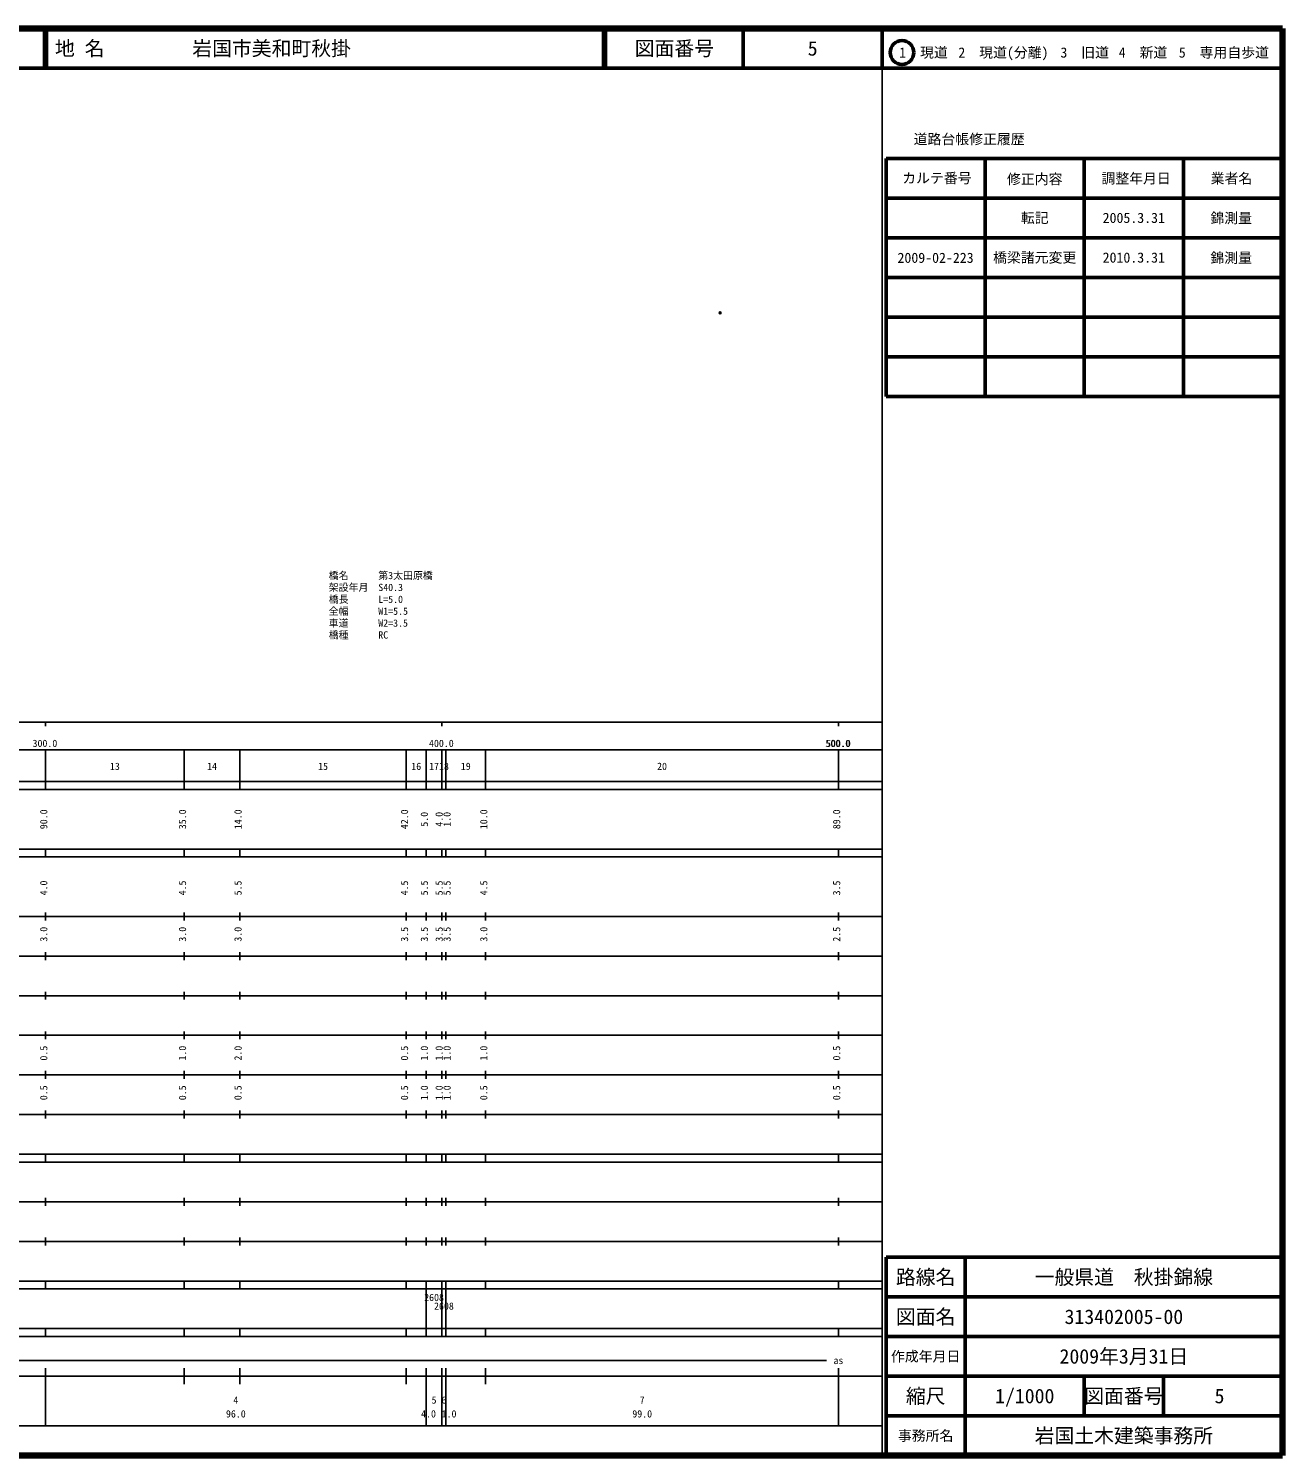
# Model space of a CAD drawing. Units: millimetres on the paper. Extents: x 40 to 680, y 20 to 380.
# Drawn here: x 363.7 to 680, y 20 to 380 of the extents above; entities that cross this region are included whole.
import ezdxf
from ezdxf.enums import TextEntityAlignment as Align

# ---------------------------------------------------------------- set-up
doc = ezdxf.new("R2010")
doc.units = ezdxf.units.MM
doc.header["$PDMODE"] = 32
doc.header["$PDSIZE"] = 0.5
for name, color, linetype in [('M-OTRS', 6, 'Continuous'), ('M-STR-HTXT', 7, 'Continuous'), ('M-TTL-TXT', 7, 'Continuous')]:
    doc.layers.add(name, color=color, linetype=linetype)
for name, color, linetype, lineweight in [('M-TTL', 2, 'Continuous', 140), ('M-TTL-BAND', 7, 'Continuous', 25), ('M-TTL-FRAM', 2, 'Continuous', 50), ('M-TTL-LINE', 7, 'Continuous', 50)]:
    doc.layers.add(name, color=color, linetype=linetype, lineweight=lineweight)
doc.styles.add('ＭＳ ゴシック', font='')
doc.styles.get('ＭＳ ゴシック').set_extended_font_data('MS Gothic')

msp = doc.modelspace()

# ---------------------------------------------------------------- linework, layer by layer
at = {"layer": 'M-OTRS'}
msp.add_point((538.145, 308.255), dxfattribs=at)
at = {"layer": 'M-TTL'}
for p, q in [((680, 380), (40, 380)), ((680, 20), (680, 380)), ((40, 20), (680, 20))]:
    msp.add_line(p, q, dxfattribs=at)
at = {"layer": 'M-TTL-BAND'}
for p, q in [((579, 20), (579, 370)), ((40, 205), (579, 205)), ((368, 205), (368, 204)), ((468, 205), (468, 204)), ((568, 205), (568, 204)), ((68, 198), (579, 198)), ((368, 188), (368, 198)), ((403, 188), (403, 198)), ((417, 188), (417, 198)), ((459, 188), (459, 198)), ((464, 188), (464, 198)), ((468, 188), (468, 198)), ((469, 188), (469, 198)), ((479, 188), (479, 198)), ((568, 188), (568, 198)), ((40, 190), (579, 190)), ((40, 188), (579, 188)), ((40, 173), (579, 173)), ((368, 171), (368, 173)), ((403, 171), (403, 173)), ((417, 171), (417, 173)), ((459, 171), (459, 173)), ((464, 171), (464, 173)), ((468, 171), (468, 173)), ((469, 171), (469, 173)), ((479, 171), (479, 173)), ((568, 171), (568, 173)), ((40, 171), (579, 171)), ((40, 156), (579, 156)), ((368, 155), (368, 157)), ((403, 155), (403, 157)), ((417, 155), (417, 157)), ((459, 155), (459, 157)), ((464, 155), (464, 157)), ((468, 155), (468, 157)), ((469, 155), (469, 157)), ((479, 155), (479, 157)), ((568, 155), (568, 157)), ((46, 146), (579, 146)), ((368, 145), (368, 147)), ((403, 145), (403, 147)), ((417, 145), (417, 147)), ((459, 145), (459, 147)), ((464, 145), (464, 147)), ((468, 145), (468, 147)), ((469, 145), (469, 147)), ((479, 145), (479, 147)), ((568, 145), (568, 147)), ((368, 135), (368, 137)), ((403, 135), (403, 137)), ((417, 135), (417, 137)), ((459, 135), (459, 137)), ((464, 135), (464, 137)), ((468, 135), (468, 137)), ((469, 135), (469, 137)), ((479, 135), (479, 137)), ((568, 135), (568, 137)), ((52, 136), (579, 136)), ((46, 126), (579, 126)), ((368, 125), (368, 127)), ((403, 125), (403, 127)), ((417, 125), (417, 127)), ((459, 125), (459, 127)), ((464, 125), (464, 127)), ((468, 125), (468, 127)), ((469, 125), (469, 127)), ((479, 125), (479, 127)), ((568, 125), (568, 127)), ((52, 116), (579, 116)), ((368, 115), (368, 117)), ((403, 115), (403, 117)), ((417, 115), (417, 117)), ((459, 115), (459, 117)), ((464, 115), (464, 117)), ((468, 115), (468, 117)), ((469, 115), (469, 117)), ((479, 115), (479, 117)), ((568, 115), (568, 117)), ((46, 106), (579, 106)), ((368, 105), (368, 107)), ((403, 105), (403, 107)), ((417, 105), (417, 107)), ((459, 105), (459, 107)), ((464, 105), (464, 107)), ((468, 105), (468, 107)), ((469, 105), (469, 107)), ((479, 105), (479, 107)), ((568, 105), (568, 107)), ((40, 96), (579, 96)), ((40, 94), (579, 94)), ((368, 94), (368, 96)), ((403, 94), (403, 96)), ((417, 94), (417, 96)), ((459, 94), (459, 96)), ((464, 94), (464, 96)), ((468, 94), (468, 96)), ((469, 94), (469, 96)), ((479, 94), (479, 96)), ((568, 94), (568, 96)), ((49, 84), (579, 84)), ((368, 83), (368, 85)), ((403, 83), (403, 85)), ((417, 83), (417, 85)), ((459, 83), (459, 85)), ((464, 83), (464, 85)), ((468, 83), (468, 85)), ((469, 83), (469, 85)), ((479, 83), (479, 85)), ((568, 83), (568, 85)), ((40, 74), (579, 74)), ((368, 73), (368, 75)), ((403, 73), (403, 75)), ((417, 73), (417, 75)), ((459, 73), (459, 75)), ((464, 73), (464, 75)), ((468, 73), (468, 75)), ((469, 73), (469, 75)), ((479, 73), (479, 75)), ((568, 73), (568, 75)), ((40, 64), (579, 64)), ((40, 62), (579, 62)), ((368, 62), (368, 64)), ((403, 62), (403, 64)), ((417, 62), (417, 64)), ((459, 62), (459, 64)), ((464, 62), (464, 64)), ((464, 52), (464, 62)), ((468, 62), (468, 64)), ((468, 52), (468, 62)), ((468, 52), (468, 62)), ((469, 62), (469, 64)), ((469, 52), (469, 62)), ((479, 62), (479, 64)), ((568, 62), (568, 64)), ((40, 52), (579, 52)), ((368, 50), (368, 52)), ((403, 50), (403, 52)), ((417, 50), (417, 52)), ((459, 50), (459, 52)), ((464, 50), (464, 52)), ((468, 50), (468, 52)), ((469, 50), (469, 52)), ((479, 50), (479, 52)), ((568, 50), (568, 52)), ((40, 50), (579, 50)), ((71, 44), (565, 44)), ((40, 40), (579, 40)), ((368, 27.5), (368, 42)), ((403, 38), (403, 42)), ((417, 38), (417, 42)), ((459, 38), (459, 42)), ((464, 27.5), (464, 42)), ((468, 27.5), (468, 42)), ((469, 27.5), (469, 42)), ((479, 38), (479, 42)), ((568, 27.5), (568, 42)), ((68, 27.5), (579, 27.5))]:
    msp.add_line(p, q, dxfattribs=at)
at = {"layer": 'M-TTL-FRAM'}
for p, q in [((580, 347.197), (580, 287.197)), ((580, 347.197), (680, 347.197)), ((580, 287.197), (680, 287.197)), ((680, 70), (580, 70)), ((580, 70), (580, 20))]:
    msp.add_line(p, q, dxfattribs=at)
at = {"layer": 'M-TTL-LINE'}
for p, q in [((367.75, 380), (367.75, 370)), ((368.25, 380), (368.25, 370)), ((508.747, 380), (508.747, 370)), ((509.247, 380), (509.247, 370)), ((543.997, 380), (543.997, 370)), ((579, 380), (579, 370)), ((40, 370), (680, 370)), ((605, 347.197), (605, 287.197)), ((630, 347.197), (630, 287.197)), ((655, 347.197), (655, 287.197)), ((580, 337.197), (680, 337.197)), ((580, 327.197), (680, 327.197)), ((580, 317.197), (680, 317.197)), ((580, 307.197), (680, 307.197)), ((580, 297.197), (680, 297.197)), ((600, 70), (600, 20)), ((680, 60), (580, 60)), ((680, 50), (580, 50)), ((680, 40), (580, 40)), ((630, 40), (630, 30)), ((650, 40), (650, 30)), ((680, 30), (580, 30))]:
    msp.add_line(p, q, dxfattribs=at)
msp.add_circle((584.031, 373.958), 3, dxfattribs=at)

# ---------------------------------------------------------------- texts
at = {"layer": 'M-STR-HTXT', "style": 'ＭＳ ゴシック'}
for s, p in [('橋名\u3000\u3000\u3000第3太田原橋', (439.431, 240.539)), ('架設年月\u3000S40.3', (439.431, 237.539)), ('橋長\u3000\u3000\u3000L=5.0', (439.431, 234.539)), ('全幅\u3000\u3000\u3000W1=5.5', (439.431, 231.539)), ('車道\u3000\u3000\u3000W2=3.5', (439.431, 228.539)), ('橋種\u3000\u3000\u3000RC', (439.431, 225.539))]:
    msp.add_text(s, height=1.833, dxfattribs=at).set_placement(p, align=Align.BOTTOM_LEFT)
at = {"layer": 'M-TTL-BAND', "style": 'ＭＳ ゴシック'}
for s, p in [('300.0', (367.844, 198.195)), ('400.0', (467.844, 198.195)), ('500.0', (567.844, 198.195)), ('500.0', (568, 198.195)), ('13', (385.5, 192.405)), ('14', (410, 192.405)), ('15', (438, 192.405)), ('16', (461.5, 192.405)), ('17', (466, 192.405)), ('18', (468.5, 192.405)), ('19', (474, 192.405)), ('20', (523.5, 192.405)), ('as', (568, 42.5)), ('4', (416, 32.523)), ('5', (466, 32.523)), ('6', (468.5, 32.523)), ('7', (518.5, 32.523)), ('96.0', (416, 29.033)), ('4.0', (464.603, 29.033)), ('1.0', (469.784, 29.033)), ('99.0', (518.5, 29.033))]:
    msp.add_text(s, height=1.833, dxfattribs=at).set_placement(p, align=Align.BOTTOM_CENTER)
for s, p in [('90.0', (369, 180.5)), ('35.0', (404, 180.5)), ('14.0', (418, 180.5)), ('42.0', (460, 180.5)), ('5.0', (465, 180.5)), ('4.0', (468.734, 180.5)), ('1.0', (470.725, 180.5)), ('10.0', (480, 180.5)), ('89.0', (569, 180.5)), ('4.0', (369, 163.174)), ('4.5', (404, 163.174)), ('5.5', (418, 163.174)), ('4.5', (460, 163.174)), ('5.5', (465, 163.174)), ('5.5', (468.734, 163.174)), ('5.5', (470.725, 163.174)), ('4.5', (480, 163.174)), ('3.5', (569, 163.174)), ('3.0', (369, 151.5)), ('3.0', (404, 151.5)), ('3.0', (418, 151.5)), ('3.5', (460, 151.5)), ('3.5', (465, 151.5)), ('3.5', (468.734, 151.5)), ('3.5', (470.725, 151.5)), ('3.0', (480, 151.5)), ('2.5', (569, 151.5)), ('0.5', (369, 121.5)), ('1.0', (404, 121.5)), ('2.0', (418, 121.5)), ('0.5', (460, 121.5)), ('1.0', (465, 121.5)), ('1.0', (468.734, 121.5)), ('1.0', (470.725, 121.5)), ('1.0', (480, 121.5)), ('0.5', (569, 121.5)), ('0.5', (369, 111.5)), ('0.5', (404, 111.5)), ('0.5', (418, 111.5)), ('0.5', (460, 111.5)), ('1.0', (465, 111.5)), ('1.0', (468.734, 111.5)), ('1.0', (470.725, 111.5)), ('0.5', (480, 111.5)), ('0.5', (569, 111.5))]:
    msp.add_text(s, height=1.833, rotation=90, dxfattribs=at).set_placement(p, align=Align.BOTTOM_CENTER)
for p in [(463.5, 58.405), (466, 56.23)]:
    msp.add_text('2608', height=1.833, dxfattribs=at).set_placement(p, align=Align.BOTTOM_LEFT)
at = {"layer": 'M-TTL-TXT', "style": 'ＭＳ ゴシック'}
for s, p in [('地 名', (370.38, 375)), ('岩国市美和町秋掛', (405.024, 375))]:
    msp.add_text(s, height=3.666, dxfattribs=at).set_placement(p, align=Align.MIDDLE_LEFT)
for s, height, p in [('図面番号', 3.666, (526.622, 375)), ('5', 3.666, (561.497, 375)), ('1\u3000現道', 2.566, (589.448, 373.958)), ('2\u3000現道(分離)', 2.566, (609.619, 373.958)), ('3\u3000旧道', 2.566, (630.121, 373.958)), ('4\u3000新道', 2.566, (644.824, 373.958)), ('5\u3000専用自歩道', 2.566, (665.228, 373.958)), ('道路台帳修正履歴', 2.566, (600.968, 352.113)), ('カルテ番号', 2.566, (592.839, 342.277)), ('修正内容', 2.566, (617.509, 342.023)), ('調整年月日', 2.566, (643.089, 342.197)), ('業者名', 2.566, (667.134, 342.197)), ('転記', 2.566, (617.5, 332.245)), ('2005.3.31', 2.566, (642.5, 332.245)), ('錦測量', 2.566, (667.077, 332.189)), ('2009-02-223', 2.566, (592.5, 322.165)), ('橋梁諸元変更', 2.566, (617.5, 322.222)), ('2010.3.31', 2.566, (642.5, 322.222)), ('錦測量', 2.566, (667.077, 322.165)), ('路線名', 3.666, (590, 65)), ('路線名', 3.666, (590, 65)), ('一般県道\u3000秋掛錦線', 3.666, (640, 65)), ('図面名', 3.666, (590, 55)), ('図面名', 3.666, (590, 55)), ('313402005-00', 3.666, (640, 55)), ('2009年3月31日', 3.666, (640, 45)), ('作成年月日', 2.566, (590, 45)), ('作成年月日', 2.566, (590, 45)), ('縮尺', 3.666, (590, 35)), ('縮尺', 3.666, (590, 35)), ('1/1000', 3.666, (615, 35)), ('図面番号', 3.666, (640, 35)), ('図面番号', 3.666, (640, 35)), ('5', 3.666, (664.125, 35)), ('事務所名', 2.566, (590, 25)), ('事務所名', 2.566, (590, 25)), ('岩国土木建築事務所', 3.666, (640, 25))]:
    msp.add_text(s, height=height, dxfattribs=at).set_placement(p, align=Align.MIDDLE_CENTER)

doc.saveas('drawing.dxf')
